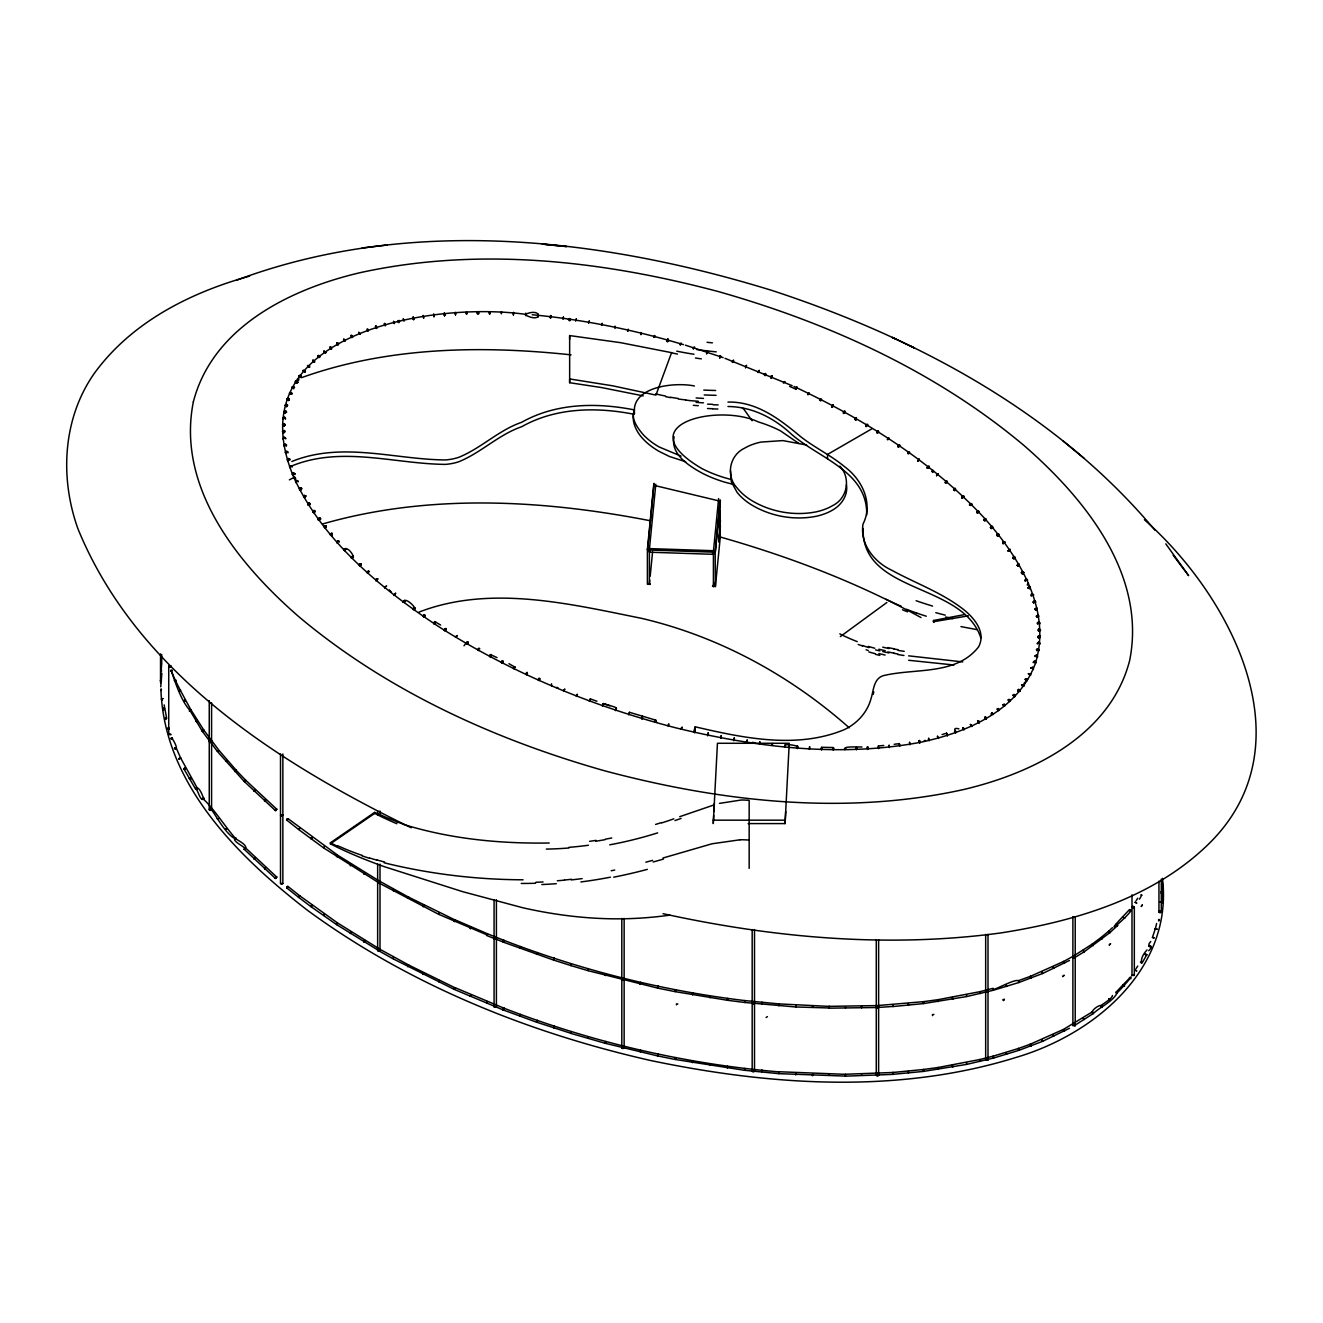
<?xml version="1.0" encoding="UTF-8"?>
<svg xmlns="http://www.w3.org/2000/svg" width="1323" height="1323" viewBox="0 0 1323 1323"><rect width="100%" height="100%" fill="white"/><g stroke="black" fill="none" stroke-linecap="round" stroke-linejoin="round"><path stroke-width="1.5" d="M282.758 815.084L282.13 815.96C277.565 815.051 285.338 814.224 281.683 816.01M379.899 882.292L378.825 883.218M477.967 313.948C477.884 309.317 478.099 313.204 477.934 313.038M489.593 313.055C489.708 308.524 489.46 316.809 489.642 312.79M569.651 382.711L569.651 335.579L620.388 342.64L671.571 352.662L655.943 395.097L612.532 385.787L569.651 378.957L569.651 382.711L601.75 387.589L643.259 395.891M754.424 1002.9L753.796 1003.793C749.248 1002.933 757.004 1002.239 753.349 1003.843M893.075 1006.456L892.975 1004.637L893.091 1006.456L877.496 1007.498L829.108 1008.176L829.124 1006.356L877.414 1005.579L923.322 1001.676L923.57 1003.578L966.683 996.566L993.639 990.183L1019.041 982.46L1042.64 973.48L1069.464 960.465M821.6 748.57L821.5 749.926L821.633 747.28L833.424 747.545L833.341 749.843M833.358 748.901C833.523 745.081 833.325 752.489 833.407 748.901M844.967 749.661C842.023 748.851 848.49 748.818 845.033 749.364C845.066 748.338 841.577 746.387 861.968 747.032M893.075 1074.293L892.975 1072.457L893.157 1074.359L893.025 1072.473L845.447 1074.259L845.447 1076.161L893.108 1074.375L892.959 1072.473L923.322 1069.513L923.57 1071.398L966.7 1064.387L993.639 1058.02L1019.041 1050.297L1042.64 1041.317L1069.464 1028.285M845.463 1007.365C845.48 1007.431 845.43 1006.786 845.447 1008.043M987.917 991.39L987.289 992.283C982.691 991.522 990.398 990.48 986.842 992.333M1075.136 957.273L1073.615 956.909L1075.136 957.273L1074.061 958.199M1134.241 906.917L1133.613 907.793C1129.015 907.049 1136.722 906.007 1133.166 907.843M489.593 311.732L489.593 314.146L489.593 313.121M829.124 1007.795L829.141 1006.34L829.108 1008.225L829.157 1006.39L778.999 1003.909M778.966 1003.992L778.867 1005.827L779.049 1003.925L744.849 1000.568L744.601 1002.454L795.768 1006.985L795.867 1005.083L795.784 1006.968L829.074 1007.977M812.504 1006.853C812.57 1007.498 812.686 1006.141 812.537 1006.853M856.543 748.917L856.411 747.297L856.543 749.165M845.48 1075.235L845.43 1074.326L778.999 1071.746L778.867 1073.648L845.447 1076.095M984.676 718.968L986.429 717.546L984.907 718.885M812.636 1006.621L812.487 1007.216M489.56 312.856L489.593 311.897M821.517 748.636C821.748 745.345 821.285 753.068 821.583 747.379M899.276 744.204L899.855 745.907M797.405 747.478C800.795 745.808 781.331 742.468 785.019 746.9M877.447 1005.761C877.033 1007.878 878.588 1005.91 876.273 1007.216M877.447 1073.581C877.463 1075.516 877.463 1074.177 877.496 1074.392M571.156 965.31L571.321 963.706L570.742 965.525L588.04 970.685L657.663 988.099L658.044 986.214L657.663 988.099L675.127 991.638L727.352 1000.271L744.634 1002.47L744.816 1000.585C662.393 990.695 581.293 970.222 503.865 940.306L503.12 942.075L553.692 960.118L554.304 958.315L553.692 960.118M571.156 1033.131L571.321 1031.543L570.742 1033.362L605.372 1043.334L657.663 1055.919L658.044 1054.051L657.663 1055.919L675.143 1059.475L744.634 1070.307L778.867 1073.664L779.049 1071.895C684.884 1063.973 591.976 1042.21 503.865 1008.143L503.12 1009.912L454.351 989.439L392.931 958.745L378.345 950.526L379.403 948.938L337.762 923.09L299.759 895.803L298.684 896.283L298.585 897.308L310.938 906.635L336.737 924.711L378.692 950.542M856.378 748.983C856.543 752.043 856.246 745.196 856.477 748.405M622.587 979.731L623.249 978.177L622.62 979.433M622.587 1047.419L623.249 1046.013L622.604 1047.684M640.745 982.923L640.15 984.196L640.762 982.774M640.398 1051.901L640.762 1050.594M797.488 746.966L797.405 745.94L797.273 748.471M667.057 340.739L667.834 338.986L667.387 341.532L668.016 339.002L667.024 341.152M654.835 721.911C653.777 721.349 658.06 718.174 654.802 722.325M877.364 1005.645L877.364 1006.522M877.364 1073.466L877.364 1074.342M713.709 815.481L713.262 823.584L717.446 743.278L789.236 743.278L785.068 823.584L748.14 823.584M713.924 811.446L714.37 803.342M785.068 823.584L785.73 811.446M537.452 953.172L536.625 954.379L537.485 953.007M570.974 1033.329L536.642 1022.199L537.485 1020.843M693.318 348.577C692.376 347.354 696.808 345.452 693.302 348.991M720.737 356.664L720.241 355.655L720.109 357.954M385.539 325.309L384.745 323.308L385.473 325.21M503.699 940.289L503.6 941.877M537.452 1020.992L536.691 1022.232L503.12 1009.912L503.798 1008.109L503.6 1009.697M720.803 356.433L720.241 355.672M732.38 361.973C735.571 361.824 730.924 360.964 733.504 360.286M576.249 695.881C576.431 697.982 578.779 691.317 576.282 695.666M502.988 941.91L486.649 935.51L486.632 934.402L487.327 933.724L503.881 940.322M455.327 920.163L454.351 921.602L455.178 919.882L487.426 933.757L487.344 935.03L438.575 914.276L378.345 882.689L379.403 881.101L337.762 855.253L287.967 818.606L286.859 819.053L286.76 820.095L298.684 829.554L323.639 847.927L378.692 882.706M455.327 987.983L454.351 989.439L455.178 987.702L503.881 1008.143M454.153 989.009L454.649 987.884M539.801 678.98C538.345 676.02 537.651 683.462 539.751 679.228C538.874 682.569 537.204 677.657 539.801 678.55M515.209 667.272L508.958 663.683M649.56 552.088L649.576 550.748L649.527 552.22L713.213 554.304L713.262 552.832L713.213 554.304M477.917 649.725C478.711 646.897 481.192 649.99 478.81 648.287C475.999 650.552 481.01 650.933 477.917 650.139M489.576 656.043L489.957 656.919L491.098 656.076L490.949 654.472L489.56 656.043L490.287 654.736M820.69 398.752C818.358 403.581 823.534 396.205 820.69 400.935M795.917 1006.191L795.9 1005.133L795.818 1006.902M434.027 316.693L433.679 314.097M363.924 873.974L365.28 873.23M363.908 873.841L365.28 873.064M365.28 941.05L364.023 942.026L365.28 940.752M454.88 919.882L408.741 897.226L379.304 881.019L378.163 882.408M454.88 987.719L408.741 965.062L407.848 966.749L408.757 965.062L379.089 948.823L378.163 950.228L379.271 950.096M394.039 889.833C392.799 890.594 392.964 890.726 394.056 889.668M878.654 432.042C878.224 428.586 875.512 434.606 877.943 433.068M455.443 314.891L455.492 313.882M435.548 622.455C436.358 620.074 431.397 624.241 434.969 623.563M457.13 635.999C455.955 635.586 454.269 638.711 457.13 635.586M833.391 750.091L833.407 747.743M336.538 856.444C337.762 854.542 338.49 856.527 336.555 856.279M336.571 923.934C337.894 924.678 337.861 921.85 336.588 924.545M350.595 864.151L350.347 865.705L351.422 864.332M350.595 931.987L350.347 933.542L351.438 932.302M423.195 616.071C426.337 611.954 421.144 617.742 424.567 616.617C425.725 612.202 425.146 618.139 423.195 616.501M897.788 446.397L899.673 444.892L898.433 447.108L898.251 445.272L899.805 445.619L898.085 447.025M312.211 837.839C309.268 840.32 311.335 836.979 312.245 837.691M312.211 905.66L310.839 906.569L312.245 905.511M403.217 602.064C404.755 596.359 414.926 606.414 415.042 608.712C414.496 610.945 411.8 609.357 413.669 607.919C417.87 608.663 409.932 610.631 414.81 607.621M405.285 601.32L404.474 600.427L403.234 601.833M927.191 467.598C929.705 470.657 929.06 462.967 927.191 468.028M525.595 314.213C542.463 307.002 542.893 324.036 525.777 315.155C526.273 310.409 524.966 318.727 525.777 313.138M525.81 314.676L525.661 315.668M286.644 819.714L288.149 818.805L286.661 819.863M299.99 896.266L298.684 897.391L286.777 887.931L286.859 886.89L287.967 886.443L299.874 895.903L298.601 897.325L299.775 895.82M299.99 828.43L298.585 829.471L299.974 828.281M384.497 587.462C389.938 584.055 383.157 587.412 384.993 588.173M367.182 572.379C368.257 569.337 370.936 573.504 368.489 571.023C364.983 572.346 370.357 574.463 367.182 572.809M730.528 470.624L731.288 481.721L737.06 492.321A81.927 47.297 0 0 0 750.29 504.096C769.573 516.185 793.585 520.667 815.927 516.334A44.321 25.6 0 0 0 832.481 510.116C841.345 505.171 848.225 495.315 846.439 484.846M947.318 481.853L946.028 481.076L945.201 482.878L946.673 482.912L945.151 482.283L947.02 480.993M275.283 810.354L276.722 809.196L275.399 810.569L244.16 781.413L245.45 779.991L276.722 809.196L275.614 810.718M275.283 878.174L276.722 877.033L275.399 878.406L244.16 849.234L245.45 847.828L276.722 877.033L275.614 878.538M649.791 580.268L649.395 584.336L647.394 584.27L647.394 549.359L653.794 484.185M720.175 499.846L715.164 552.204L647.642 549.988L654.058 483.375M649.395 584.336L649.395 549.425L655.795 484.251M650.188 576.183L652.586 551.741M720.423 535.583L715.412 586.502L713.411 586.436L713.411 551.526L718.621 498.573M720.423 500.673L715.412 551.592L713.411 551.526M713.411 586.436L713.808 582.368M720.423 520.27L718.802 542.066L720.423 525.727M244.408 781.562L245.565 780.09L236.056 770.135L234.75 771.524L236.172 770.218L218.957 750.306L203.891 730.23L202.667 730.296L202.336 731.321L217.501 751.563L244.16 781.413L245.466 780.008L244.094 781.298M209.563 809.114C209.679 802.681 224.249 835.078 236.073 839.08C225.654 827.553 213.532 808.088 202.518 798.265C201.559 799.274 203.428 800.018 203.907 798.943C203.114 797.306 199.029 784.688 195.572 788.624C197.904 789.087 200.302 802.829 204.023 798.612M423.707 318L423.178 315.436L423.674 317.967M866.697 515.094C867.905 470.707 817.68 458.238 790.013 432.902C772.748 417.258 751.398 406.723 727.964 406.508M353.506 556.966L352.381 556.057L351.306 557.909L353.026 557.843L351.257 557.744M657.548 987.52L658.077 986.23L657.564 987.934M657.548 1055.341L658.077 1054.067L657.564 1055.771M203.792 730.147L202.336 731.338L189.801 710.137L191.157 710.219L203.99 730.362L202.419 731.454L204.023 730.792M195.556 720.969C198.781 718.587 195.324 722.358 196.284 721.581M174.52 748.223L176.157 747.859L175.38 749.182L174.603 748.057L176.24 747.975L180.639 757.98L178.919 758.84L180.623 757.963L197.292 788.128L196.796 789.252L195.622 789.087L183.914 768.911L185.27 767.704L184.757 769.242M312.807 511.637C314.312 515.242 316.644 508.23 312.972 511.191C313.584 509.008 317.173 512.96 312.972 512.398M640.745 1050.76L640.481 1051.785M189.404 710.864C189.454 709.244 192.265 710.021 190.826 711.245C181.664 702.48 175.149 682.221 171.047 670C175.976 683.214 180.176 689.663 191.223 710.501M160.893 671.092C162.448 666.825 160.315 679.129 161.72 663.584M301.727 488.749C299.759 492.768 297.989 486.236 301.627 488.352C300.966 492.718 297.146 486.914 301.512 488.187M893.141 1074.309L923.537 1071.415L923.289 1069.513L938.007 1067.512L938.338 1069.348L937.974 1067.529L979.963 1059.491L980.442 1061.294M165.772 717.893C165.491 721.382 165.987 715.941 165.772 719.464M297.824 382.165L295.509 381.09M289.555 466.771C292.201 470.227 287.521 465.431 291.556 465.828C292.763 469.715 291.92 463.893 289.621 466.556M172.519 738.317C168.649 740.599 173.66 735.72 171.577 739.21C169.377 732.727 180.788 751.613 174.454 748.537M283.982 445.256C284.875 449.01 283.387 441.932 286.578 445.09C285.553 449.01 287.389 442.064 284.048 445.057M1025.209 679.493C1028.963 681.527 1025.441 681.411 1025.49 678.864C1028.93 680.237 1027.822 679.079 1025.226 679.294M1028.351 673.887C1028.666 673.39 1033.528 674.217 1028.384 673.672M160.447 680.287C161.869 677.426 161.555 683.048 160.463 680.419M160.645 689.878C161.654 686.687 161.571 692.293 160.695 690.027M287.091 399.05C289.704 403.598 289.935 395.594 287.091 399.447C289.687 402.82 290.283 396.586 287.223 398.736M291.953 393.559C291.771 390.765 286.992 394.849 291.788 394.089M1033.346 662.36C1032.783 664.014 1034.851 658.755 1035.909 662.641C1034.586 665.684 1036.868 659.234 1033.412 661.765M1152.449 937.428L1154.284 937.957L1152.432 937.445L1155.343 928.63L1157.096 929.408L1155.293 929.077L1156.633 923.487M1162.355 883.384L1162.553 892.711L1161.23 893.422L1162.553 892.694L1161.23 891.967L1162.553 892.694M282.957 418.233C285.255 414.777 285.321 420.995 285.52 418.746C284.544 414.562 282.543 420.631 282.99 418.448M292.102 387.341C296.269 389.276 292.102 389.26 292.466 386.63C295.939 388.218 294.649 386.531 292.118 387.126M1037.811 636.776C1040.457 633.089 1041.085 640.365 1037.844 636.991C1039.63 632.973 1041.796 639.968 1037.91 637.206M1148.728 950.79C1155.822 943.167 1144.726 948.095 1150.778 941.529M286.496 412.115C284.577 407.897 282.742 415.141 286.496 412.148C283.056 415.124 284.114 408.063 286.529 411.949M285.652 438.591C286.314 440.179 283.949 434.969 283.039 438.707C283.238 441.039 283.254 435.035 285.652 438.194M305.448 371.548L303.281 370.242L305.415 371.465M1150.762 946.64L1149.009 945.895M413.09 317.007L413.669 319.571L413.173 316.991M455.525 314.841L455.344 312.294L455.542 313.882M883.731 745.461L878.406 745.99L878.621 748.653M795.834 1074.64L795.867 1072.92L795.751 1074.805M867.491 746.817L867.491 748.206M160.745 686.802L161.853 673.291M1162.47 878.34C1173.253 968.486 1095.146 1034.057 1016.296 1057.358C897.87 1094.27 770.333 1085.538 650.453 1060.467C528.208 1032.717 409.187 984.808 307.647 910.422C237.908 856.56 164.796 784.374 160.959 690.804M537.998 314.791L537.965 316.842L537.981 314.791M707.689 351.935L706.581 353.621L707.722 351.521M708.367 734.331L708.268 733.025L707.706 735.621L708.252 733.008L707.706 735.621L708.318 734.579M502.972 941.496L503.484 940.405M502.972 1009.317L503.699 1008.126M486.5 934.931L487.029 933.856M563.466 690.556L564.855 689.018L563.515 691.135M878.356 746.089L878.373 747.561M889.321 747.594L888.907 745.742M889.056 746.883L889.139 745.047M785.002 746.9L785.068 744.866M863.043 528.423C861.637 594.159 962.4 582.203 980.806 637.802M784.804 381.95C783.977 381.355 782.141 385.059 784.82 381.52M454.186 921.023L454.649 920.064M455.327 920.461L454.765 921.519M455.327 988.298L454.88 989.257M819.83 400.191L820.508 398.885M379.999 882.54L377.75 882.805L378.692 881.168M379.486 881.631L378.957 882.557M378.163 949.931L378.692 949.004M379.486 949.451L378.957 950.377M727.534 999.99L727.6 998.369L727.485 1000.105M909.959 744.551L909.529 742.087L909.811 744.667M351.389 864.795L350.876 865.54L350.876 864.002M351.422 932.467L350.876 933.376L350.876 931.839M513.423 314.94L513.539 312.311L513.374 314.957M878.637 432.026L877.943 430.934M809.577 746.751L809.444 749.397L809.626 746.751M923.289 1002.983L923.289 1001.676L938.007 999.692L938.272 1001.594L937.974 999.692L979.963 991.671L980.442 993.474M937.941 1067.578L938.255 1069.431L938.073 1067.595M363.908 941.496L364.983 940.405L363.924 941.811M674.118 436.755C670.166 454.07 688.836 465.746 701.752 472.923A112.075 64.695 0 0 0 724.144 481.985L733.835 484.565M710.253 1065.131L710.335 1063.725M873.197 694.426L873.808 691.912M727.485 1066.371L727.402 1068.074L727.534 1066.272M286.661 887.386L287.256 886.509M710.203 997.443L710.203 995.905M275.283 810.04L276.623 809.114M275.283 877.877L276.623 876.951M721.283 737.44L720.77 738.234L721.366 737.192M692.69 993.242L692.591 994.846L692.805 993.027M952.709 999.179L952.328 997.36L952.643 999.245M952.709 1067.016L952.328 1065.18L952.61 1067.066M634.511 409.816C630.476 420.466 636.131 431.877 643.573 439.484A92.412 53.35 0 0 0 659.119 451.391L669.388 456.468L685.694 461.76M351.257 557.314L353.208 556.107M971.694 504.609L970.834 503.401L969.478 505.138L971.065 505.419L969.561 504.493L971.578 503.633M976.87 512.282C978.309 508.925 980.393 514.25 978.458 510.976C974.555 511.852 980.062 514.664 976.854 512.696M236.238 770.929L234.634 771.292L236.172 770.218M236.238 838.749C229.871 836.5 251.304 845.496 244.391 849.383M694.029 730.693L695.22 726.807C743.361 738.052 796.479 749.231 843.991 729.783C856.924 723.78 867.425 712.419 871.063 698.494C873.66 690.54 873.461 679.195 882.805 675.788C914.606 667.817 955.983 675.838 978.59 646.864C986.975 631.203 972.289 615.575 960.3 607.025C939.165 591.53 914.259 582.6 891.421 570.064C874.156 562.027 859.636 543.736 863.043 523.991C873.577 503.286 862.05 479.488 844.636 466.754C830.894 455.244 814.455 447.604 800.415 436.458C779.479 418.994 756.475 401.415 727.964 402.076M191.207 710.666L189.47 711.146M1101.976 1007.035C1102.522 1001.577 1088.101 1011.979 1093.178 1013.567C1100.256 1006.919 1114.214 1000.8 1117.34 992.217C1116.562 991.258 1115.471 992.548 1116.414 993.226C1116.314 994.995 1149.803 956.397 1116.182 992.068M174.471 680.551C176.521 677.872 176.472 683.065 174.454 680.7M692.69 1061.079L692.591 1062.683L692.805 1060.864M170.981 734.745L168.732 734.497L168.732 666.312L169.89 665.651M168.732 734.497L170.717 734.017M211.581 702.728L211.581 809.759L210.423 810.437L209.249 809.759L209.249 700.677M282.857 753.978L282.857 883.499L281.683 884.177L280.509 883.499L280.509 753.978M379.999 864.134L379.999 950.708L378.378 951.336L377.998 950.245M494.074 1006.803L496.406 1006.803L494.074 1006.803L494.074 899.772M624.142 918.41L624.142 1047.948L622.968 1048.61L621.81 1047.948L621.81 918.41M754.507 929.54L754.507 1071.332L753.349 1072.01L752.175 1071.332L752.175 929.54M878.621 939.727L878.621 1075.384L877.447 1076.062L876.273 1075.384L876.273 939.727M985.668 1059.822L988 1059.822L985.668 1059.822L985.668 934.385M1072.887 957.538L1075.136 957.786L1074.061 956.86M1075.219 916.624L1075.219 1025.705L1072.97 1025.441M1102.076 1006.902C1096.188 1006.571 1112.031 1000.039 1112.445 995.508M1131.992 975.349L1134.324 975.349L1131.992 975.349L1131.992 894.91M1161.296 879.134L1161.296 912.192L1160.122 912.87L1158.948 912.192L1158.948 881.201M893.157 1006.522L923.52 1003.595L923.289 1001.693L923.322 1002.983M209.249 809.759L211.581 809.759M280.509 883.499L282.857 883.499M496.406 938.635L495.232 939.297M621.81 1047.948L624.142 1047.948M876.273 1075.384L878.621 1075.384M1158.948 912.192L1161.296 912.192M292.3 474.081C294.351 470.541 295.062 476.793 294.864 473.75M844.95 412.462C845.314 408.46 841.411 415.24 844.702 412.908C841.445 415.207 845.298 408.443 844.967 412.462M1129.577 909.562C1089.838 950.592 1139.963 905.544 1129.462 910.538C1133.53 910.919 1126.799 909.017 1130.917 910.919M1063.477 961.556L1064.403 963.243L1063.477 961.556L1073.697 955.967L1074.557 957.67L1084.165 951.832L1110.03 932.517L1117.654 925.439L1116.281 924.149L1117.472 925.637M538.163 314.213L537.981 316.809M867.607 425.526L867.475 424.22L867.623 425.543M1142.063 895.224C1139.252 894.398 1143.519 893.538 1139.434 899.177M1140.393 962.102C1143.915 965.062 1137.449 960.3 1147.024 949.914M295.393 381.256C294.764 384.183 296.154 378.461 297.791 381.95M446.066 629.765L445.95 628.458L446.083 629.781M1146.694 954.958L1145.007 954.032L1145.503 955.156L1146.76 954.793L1145.106 953.916L1146.743 954.826L1142.063 963.045M876.851 432.174L877.744 431M675.375 991.357L675.54 989.769L675.243 991.572M675.375 1059.194L675.54 1057.606L675.243 1059.392M980.31 993.523L979.913 991.688L993.209 988.314C988.43 994.367 1020.827 974.34 1018.875 982.476M980.31 1061.36L979.913 1059.508L993.209 1056.151L993.639 1058.02L993.11 1056.184L1018.445 1048.477L1019.057 1050.28L1018.346 1048.511L1030.419 1044.161L1031.097 1045.947L1030.319 1044.194L1031.014 1045.98L1030.336 1044.194L1063.494 1029.377L1092.252 1011.897L1093.311 1012.393L1093.311 1013.501L1074.557 1025.507L1073.565 1023.853L1074.607 1025.441M927.258 467.366L928.994 466.275M710.153 996.004L709.971 997.724M710.153 1063.824L710.153 1065.395M295.376 477.851C293.259 475.354 296.137 481.241 295.575 478.248M640.398 982.493L640.2 984.213L640.481 982.41M833.176 406.359C833.937 402.258 830.05 408.311 832.713 406.955C829.637 407.732 834.366 402.407 833.192 406.376M1027.508 584.105C1026.499 587.429 1029.972 581.574 1027.624 583.89M1019.041 982.46L1018.346 980.69L1030.419 976.324L1031.097 978.127L1030.319 976.374L1031.014 978.144L1030.319 976.374L1063.494 961.54L1064.387 963.243L1063.494 961.54M1019.09 1050.23L1018.429 1048.494L1018.875 1050.313M971.578 504.824L971.677 503.765M413.619 319.571L413.024 318.43L413.504 319.604M771.904 377.419C769.093 379.536 772.516 373.4 772.219 376.708C771.838 373.103 769.391 380.379 772.02 377.187M614.997 328.451L615.079 326.153M588.371 1038.257L588.206 1036.918M588.206 969.081L588.288 970.536M744.601 1070.241L744.866 1068.389L744.634 1070.307M571.073 963.839L570.974 965.492M570.974 1031.791L570.759 1033.362L571.073 1031.675M433.762 314.213L433.927 316.726M1136.027 900.847L1137.78 898.218M1136.027 968.668L1137.78 966.038M1074.441 957.72L1073.565 956.016L1092.252 944.076L1093.294 945.697L1092.137 944.159L1100.802 937.693L1101.91 939.264L1100.686 937.792L1108.823 931.045L1109.964 932.583L1108.624 931.243L1112.445 927.671M570.974 963.954L570.759 965.525L553.775 960.118M719.977 355.92L719.547 358.02M1108.724 931.111L1109.964 932.583L1108.939 930.995M1108.724 998.948L1109.947 1000.42L1108.939 998.832M1117.555 925.571L1116.182 924.231M1129.478 977.482L1130.917 978.739M423.377 905.18C422.947 909.629 425.113 901.707 422.98 906.652M487.145 1003.148L487.327 1001.561L487.029 1003.247M463.993 645.806L466.49 642.531L468.325 643.954L467.482 643.59M487.145 935.311L487.244 933.74M514.531 668.826L513.638 667.735L515.193 667.073M439.104 914.11L439.12 912.572M520.154 948.26L520.435 946.557L520.055 948.343M520.154 1016.097L520.501 1014.427L520.055 1016.163M605.521 975.448L605.818 973.645L605.322 975.498M605.521 1043.285L605.818 1041.482L605.322 1043.318M1024.564 682.966C1027.177 680.287 1022.464 685.182 1024.68 682.933M423.377 973C422.996 977.432 425.096 969.577 422.98 974.489M291.655 394.221L289.357 393.196M490.635 656.655L491.329 654.918M289.654 392.551L291.92 393.378M487.029 1001.676L486.732 1003.363L487.244 1001.577M551.526 683.759L551.526 685.942M797.422 745.924L797.19 748.57M438.988 982.03L439.12 980.393M514.366 666.775L513.506 668.462L514.366 668.958M393.394 957.124L393.394 958.695M840.353 636.561L886.873 602.494M669.719 915.169L662.988 916.029A244.722 141.296 0 0 1 652.801 917.137A225.687 130.299 0 0 1 645.955 917.715A216.311 124.875 0 0 1 618.221 918.824A218.973 126.429 0 0 1 611.226 918.79A230.615 133.143 0 0 1 583.096 917.302A250.361 144.554 0 0 1 572.512 916.244A262.285 151.434 0 0 1 565.45 915.384A272.273 157.189 0 0 1 558.372 914.408A289.406 167.078 0 0 1 544.249 912.109A309.814 178.87 0 0 1 537.188 910.786A327.442 189.04 0 0 1 523.065 907.826L462.488 891.619L384.199 866.648A481.374 277.913 0 0 1 376.724 863.919A437.45 252.561 0 0 1 369.315 861.108A405.235 233.956 0 0 1 361.989 858.214A366.124 211.382 0 0 1 337.183 847.233L330.386 843.842L330.386 842.817L374.674 812.355L380.842 815.381M330.386 843.842L374.674 813.38L374.674 812.355M526.223 314.411C428.205 300.718 233.443 335.281 294.136 478.165C324.036 542.05 380.677 588.222 438.293 626.374C511.356 672.878 592.34 706.333 676.119 727.915C755.532 747.164 839.047 757.632 920.064 742.368C966.038 732.826 1017.222 711.195 1035.132 664.096C1052.43 609.969 1018.627 556.222 983.7 517.376C930.764 460.718 863.754 419.242 793.982 386.465M185.104 769.11L185.104 767.671M954.925 730.428C959.787 736.398 949.517 726.178 958.91 728.89M434.572 621.661L433.746 623.794M924.579 741.078L925.224 740.318L923.768 741.409M324.168 846.34L324.168 847.911M324.168 914.176L324.168 915.731M337.1 923.206L337.249 924.678M871.824 428.85L827.536 454.417L827.536 458.849M622.968 979.103C620.52 982.162 626.589 977.846 621.893 980.029M553.775 1027.938L554.221 1026.119L553.692 1027.954M289.39 479.852L294.616 477.123M615.691 710.583C616.138 707.193 620.04 708.566 603.371 703.588L602.395 706.069L603.453 703.671M490.453 654.604L497.018 657.597M946.491 733.256L947.202 735.82L946.59 733.24L947.4 735.72L946.606 733.256L942.075 734.546M706.796 353.638L707.408 351.108L706.581 353.621M184.939 701.355C185.005 697.783 184.079 703.604 185.104 699.834M418.978 612.102C490.155 584.551 569.37 603.784 641.473 618.321C718.769 636.396 790.013 675.292 849.267 727.815M589.628 701.388L590.405 698.908L589.396 701.372M745.709 367.711L746.519 365.231L745.477 367.678M377.998 882.061L379.271 881.912L377.75 882.805M337.1 856.907L337.249 855.286M236.883 280.096C408.675 216.013 600.493 237.528 772.235 290.531C916.161 337.762 1056.465 412.511 1154.946 530.176M301.379 377.716C387.407 346.841 481.059 345.253 571.056 354.845M679.708 816.688L714.023 804.93M287.422 886.443L288.067 887.402L286.661 887.7M165.573 717.926L164.829 718.918M662.988 858.015L711.972 843.793L739.871 839.807M196.449 721.548L197.342 720.572L196.449 719.977M196.449 789.384L197.342 788.392L196.449 787.813M323.027 523.842C429.396 493.33 543.042 499.78 650.569 520.799M249.634 276.127C190.032 292.548 131.01 322.531 94.082 373.698C62.661 418.729 59.733 477.884 77.892 528.671C136.666 672.646 276.821 762.23 411.188 827.768M184.757 699.834L183.847 700.793L184.757 701.405M719.514 803.375L741.078 800.035A48.471 35.82 -3.4 0 1 749.165 800.382L749.165 868.368M184.757 767.671L183.914 768.911M964.12 614.666L933.443 620.504L933.228 621.76L968.337 615.873M933.84 622.422L933.674 620.454M611.226 870.749L614.715 870.054M434.771 621.578L440.625 625.035M629.434 712.303L628.706 714.867L629.5 712.32L655.728 720.142M162.365 700.049L161.423 699.139L162.894 698.594M894.216 744.287L899.408 743.625L899.855 745.709M362.089 247.963L387.093 245.036M210.423 742.253C214.111 740.45 206.206 741.36 210.87 742.203L211.498 741.327M1133.166 906.503L1132.075 907.429M986.842 990.977L985.751 991.919M877.447 1007.894L878.522 1006.968L876.372 1006.968L877.893 1007.845L878.522 1006.968M1073.615 1025.077L1075.219 1025.705M634.23 411.718C630.691 418.944 638.546 429.396 643.573 435.052A92.412 53.35 0 0 0 659.119 446.959L681.064 456.154M634.56 413.52C630.856 386.581 674.73 381.851 694.41 385.985M503.187 1009.929L503.484 1008.242M549.227 842.999C500.16 843.809 450.448 838.997 403.449 824.378M795.95 389.243L796.992 386.796L795.933 389.227L789.616 386.366M169.443 666.941L170.717 665.833L168.815 666.064L169.89 666.99L170.981 666.577L169.443 665.701L170.717 665.833M210.87 740.963L209.332 741.839M282.13 814.703L280.608 815.596M713.262 820.177L785.068 820.177M523.065 879.795C476.346 879.63 429.562 874.007 384.199 862.811M495.678 938.007L494.157 938.883L496.323 938.883L495.232 937.957L494.157 938.883M622.521 980.393L624.059 979.516M647.394 549.359L649.395 549.425M542.215 244.143L566.707 246.574L545.274 244.424M767.423 1016.61L766.1 1017.519M532.21 314.758C583.509 319.521 634.147 329.907 683.495 344.642M938.305 473.7C938.702 474.246 937.131 473.882 936.618 475.751M908.653 655.844L962.764 661.913M908.653 660.276L954.032 665.006M286.992 820.227L288.067 818.689M286.992 888.047L288.067 886.509M938.189 473.601L936.502 475.652M254.314 791.352L255.356 789.798L254.016 791.121M254.314 859.189L255.356 857.618L254.016 858.958M634.114 409.849C596.458 402.424 555.842 403.019 521.675 422.285C498.688 430.173 481.192 448.216 458.883 457.278A35.589 20.54 0 0 1 445.388 459.957C396.305 459.494 345.931 442.61 297.658 459.296A79.347 45.809 0 0 0 291.854 461.512M634.114 414.281C596.458 406.856 555.842 407.451 521.675 426.717C498.688 434.606 481.192 452.648 458.883 461.71A35.589 20.54 0 0 1 445.388 464.39C396.305 463.926 345.931 447.042 297.658 463.728A79.347 45.809 0 0 0 291.854 465.944M976.936 629.632L960.961 626.606M663.055 913.68C773.773 937.941 888.626 948.244 1001.329 932.864C1076.194 921.04 1153.706 897.97 1209.09 843.561C1309.125 745.014 1231.415 596.59 1144.395 519.741M654.257 485.409L719.629 501.053L719.629 538.064L720.125 510.298M558.306 688.39L556.851 687.299L557.711 688.158M162.183 700.049L161.489 699.007L162.894 698.61M932.566 1015.617L932.401 1014.592L933.889 1014.443M1109.385 1000.436L1109.534 998.948M296.302 382.942L297.658 382.645L296.302 382.942M730.511 479.356L724.144 477.553A112.075 64.695 0 0 1 701.752 468.491C626.374 424.088 718.687 403.035 758.261 421.905A112.075 64.695 0 0 1 780.653 430.951L798.927 443.519M806.617 445.008L782.885 440.592L760.94 442.08A44.321 25.6 0 0 0 744.369 448.299C729.436 455.36 725.649 475.949 737.06 487.889A81.927 47.297 0 0 0 750.29 499.664C769.573 511.753 793.585 516.235 815.927 511.902A44.321 25.6 0 0 0 832.481 505.684C847.431 498.639 851.202 478.033 839.807 466.093M720.886 537.188C790.112 556.933 857.883 582.748 921.006 617.56M685.43 345.171L723.119 357.607M590.306 698.875L596.905 701.256M603.271 703.555L609.804 705.804M616.419 708.07L615.377 710.468M470.376 928.68L471.186 926.943L470.31 928.63M725.037 358.335L792.163 385.688M753.796 1002.536L754.424 1003.429L752.903 1002.536L752.258 1003.429M917.997 461.231C919.882 460.189 919.766 456.534 917.864 461.115M395.527 593.233C391.823 598.095 397.76 590.62 393.874 595.333M394.006 595.433L395.66 593.349M375.98 580.714C380.263 576.084 373.069 582.848 377.849 578.994M264.6 801.043L265.84 799.588L264.501 800.944M264.6 868.864L265.84 867.408L264.501 868.781M962.053 498.076C964.136 499.466 959.688 495.563 963.789 496.059C965.443 498.01 961.242 494.041 961.92 497.961M236.172 838.054C228.681 840.055 249.386 848.721 244.094 849.134M337.183 846.141L330.386 842.817M910.505 346.113L914.573 348.081L892.314 337.398L896.018 339.201M1109.385 931.028L1109.385 932.599M374.674 813.38L380.842 816.456A309.532 178.704 0 0 0 396.85 823.716M677.839 1003.992L676.433 1003.892L676.483 1004.835M622.521 979.152L623.794 979.301M444.346 313.055L444.594 315.701L444.379 313.038M345.964 548.648C348.048 549.64 341.764 547.887 344.774 550.715C341.532 548.632 348.247 545.274 353.357 556.222M1063.212 441.072L1084.033 458.221M326.186 525.893C321.886 525.049 325.805 530.473 326.318 526.058C322.184 524.553 325.59 530.622 326.301 526.041M209.679 741.508L211.233 740.384L209.563 741.277M320.513 518.451C319.918 521.642 321.522 517.343 319.157 518.153C316.462 518.947 320.464 521.295 318.363 520.005M1010.028 549.293C1005.248 552.832 1012.823 547.457 1007.845 550.815M320.414 518.302L318.926 518.269L318.264 519.856M1007.944 550.963L1009.466 551.029L1010.127 549.442M308.027 504.824C312.691 505.717 307.895 500.326 308.027 504.824C312.377 505.866 308.441 500.276 307.912 504.658M203.891 798.067L202.336 799.175M313.005 361.907C317.47 363.312 310.855 357.524 313.204 362.055C317.239 363.097 311.401 357.508 312.923 361.774M179.002 758.955L180.672 758.096L178.853 758.691M733.604 360.319L732.38 362.403M1030.7 976.457L1030.7 978.028M1030.7 1044.294L1030.7 1045.865M1173.154 555.197L1188.633 575.654L1165.795 543.852M966.518 994.83L966.518 996.401M966.518 1062.667L966.518 1064.238M1004.752 541.851C1000.486 540.396 1004.769 545.291 1002.735 543.521C1001.776 539.519 1006.158 543.588 1004.802 542.017M305.696 495.811C301.727 493.926 304.323 500.392 305.778 496.026C302.074 493.496 304.125 500.474 305.778 495.993M1027.392 579.557C1024.085 577.192 1025.97 583.526 1024.928 580.384C1026.549 576.448 1027.872 582.715 1027.458 579.755M295.608 482.134C297.741 484.731 293.789 478.926 297.989 480.911C298.7 484.284 296.765 477.669 295.542 481.936M1028.219 588.14C1032.205 590.273 1029.658 583.658 1028.136 587.925C1031.824 590.686 1029.922 583.542 1028.136 587.958M361.212 563.912C357.177 562.755 360.633 568.526 361.196 563.896C357.458 562.639 360.187 568.51 361.262 564.078M170.717 671.009L172.453 670.199M294.797 473.568C290.531 471.501 294.649 477.851 292.3 474.329M377.799 578.829L376.344 578.796L375.848 580.599M289.737 459.048C285.388 456.832 289.621 463.1 287.24 459.941C289.009 455.592 289.985 462.719 289.82 459.246M927.241 468.193L928.647 468.193L929.126 466.358M379.486 881.316L378.825 882.639M867.557 746.767L867.673 749.446L867.557 746.8L867.673 749.413L867.723 747.875M1149.042 946.375L1150.679 946.739L1149.009 946.21M752.092 420.731L744.353 409.865A92.412 53.35 0 0 0 742.153 407.682M991.291 714.188L991.803 712.684L993.077 714.585L991.87 712.717L991.324 714.172M367.149 330.32C369.696 333.843 367.166 325.805 367.05 330.089M954.809 731.999C957.439 735.092 953.618 729.998 954.743 731.602M984.692 718.075L985.321 716.735L986.429 718.736L985.403 716.768L984.742 718.042M336.687 343.815C339.267 340.408 336.654 348.71 337.398 342.971C340.639 347.056 336.373 340.061 336.687 343.947M178.87 690.871L180.639 690.143L178.919 691.003M403.217 602.246L404.673 602.412L403.201 602.048M379.519 949.302L378.825 950.476M928.465 739.491L929.292 740.731L928.647 738.151L928.514 739.474M923.289 1070.82L923.289 1069.53L923.322 1070.82M919.766 741.426C919.171 737.787 920.047 745.196 919.882 741.806M166.698 718.472L164.151 704.878M466.506 313.038C466.539 309.35 466.821 317.255 466.457 312.774M466.473 313.171C466.672 316.627 466.374 309.665 466.506 312.774M1161.925 893.124L1162.47 903.146M861.62 1074.805L861.538 1075.136M1134.324 907.181L1134.324 975.349M1072.887 916.624L1072.887 1025.705M988 934.385L988 1059.822M898.813 444.809L898.813 446.992M771.474 375.765L771.474 377.948M715.412 586.502L715.164 550.765L647.642 548.549L647.642 549.988M695.22 726.807L695.22 731.239M569.651 335.579L569.651 339.333M496.406 899.772L496.406 1006.803M424.187 614.699L424.187 616.882M393.394 889.288L393.394 890.859M379.999 810.966L379.999 815.051M377.65 810.966L377.65 815.051M377.65 864.134L377.65 950.708M161.704 654.571L161.704 662.84M160.53 653.86L160.53 682.784M904.221 651.329A450.3 145.927 32.4 0 1 898.135 650.403M903.94 655.48A450.3 145.762 32.3 0 1 897.87 654.554M952.808 618.618A492.536 137.724 31.3 0 1 945.78 616.981M897.97 649.676A409.336 142.719 34.7 0 1 893.868 648.965M897.887 654.009A409.121 142.652 34.7 0 1 893.786 653.297M945.25 615.145A436.143 136.004 33.9 0 1 935.808 612.681M894.133 648.799A364.867 134.764 36.6 0 1 887.948 647.592M894.05 653.132A364.999 134.731 36.6 0 1 887.865 651.925M889.006 648.535A319.984 125.718 38.8 0 1 882.755 647.162M889.006 652.95A319.984 125.718 38.8 0 1 882.755 651.577M932.599 606.083A353.803 121.881 36.5 0 1 916.111 600.725M885.17 650.684A282.279 117.929 41.2 0 1 878.852 649.213M885.12 655.034A282.279 117.896 41.2 0 1 878.803 653.562M879.828 650.916A254.909 110.851 42.7 0 1 875.578 649.858M879.861 655.414A254.892 110.884 42.7 0 1 875.611 654.356M926.282 616.204A290.365 117.102 41.1 0 1 916.392 612.946M874.768 648.237A232.567 103.211 43.5 0 1 868.351 646.385M875.297 653.727A228.482 102.483 43.9 0 1 868.847 651.908M868.913 647.592A204.949 94.545 45 0 1 862.398 645.492M868.235 650.486A208.323 94.545 44.4 0 1 866.085 649.791M916.541 613.012A255.62 108.486 42.6 0 1 906.536 609.291M862.596 646.004A191.405 89.732 45.6 0 1 858.214 644.45M907.561 611.821A233.328 102.847 43.8 0 1 902.468 609.787M857.287 641.638A163.126 77.544 46.1 0 1 839.824 633.866M901.31 606.314A207.744 93.321 44.3 0 1 886.096 599.269M362.37 855.468A320.149 256.43 -32.4 0 1 337.547 845.629M397.049 821.715A268.222 215.781 -33.9 0 1 381.041 815.1M403.548 824.179A286.529 231.657 -35.1 0 1 396.966 821.864M369.464 858.263A351.62 284.197 -34.4 0 1 362.138 855.882M377.005 860.198A375.6 305.845 -36.1 0 1 369.597 857.999M384.563 862.001A406.244 334.421 -38.7 0 1 377.105 859.983M535.583 883.251A346.461 209.712 -21.6 0 1 521.279 883.45M569.006 847.977A287.157 172.982 -23.8 0 1 546.333 849.085M543.075 881.978A330.155 191.885 -20.3 0 1 535.931 882.259M556.305 883.681A310.029 175.81 -19.7 0 1 541.835 884.541M588.437 845.248A252.461 139.924 -21.4 0 1 568.873 847.348M564.491 880.142A292.631 156.544 -18.3 0 1 557.33 880.771M571.668 879.266A282.08 146.787 -17.8 0 1 564.508 880.01M595.978 840.37A232.666 118.574 -19.7 0 1 589.595 841.329M582.17 878.588A269.065 135.988 -17.4 0 1 571.371 879.911M605.289 839.625A222.297 110.206 -19.3 0 1 595.648 841.246M610.449 877.182A246.095 118.838 -16.8 0 1 580.88 881.945M611.772 837.972A212.06 101.226 -18.8 0 1 605.355 839.179M657.663 832.878A192.579 88.409 -18.4 0 1 609.721 844.818M647.327 869.376A224.083 94.495 -15.6 0 1 613.707 877.182M661.665 822.526A188.627 66.299 -17.4 0 1 655.613 824.411M652.636 860.363A228.085 78.437 -15.2 0 1 645.839 862.199M661.798 822.889A192.364 64.199 -17.4 0 0 667.85 820.922A202.204 60.709 -17.5 0 0 673.82 818.821M663.485 859.074A241.894 75.13 -15.2 0 1 653.132 862.001M681.113 818.424A215.252 58.328 -17.6 0 1 674.962 820.558M739.871 839.758A64.662 47.959 -3 0 1 749.182 840.122M715.644 390.483A387.011 142.371 16.1 0 1 703.786 390.087M716.09 395.329A386.796 142.719 16.2 0 1 704.216 394.949M718.157 404.888A336.059 148.209 20 0 1 713.163 404.805M717.893 409.005A336.075 147.961 20 0 1 712.899 408.923M712.568 404.309A308.342 144.753 21.6 0 1 707.573 404.16M712.535 408.691A308.491 144.736 21.6 0 1 707.524 408.526M703.472 398.405A276.441 131.308 21.9 0 1 696.13 397.942M703.472 402.837A276.441 131.308 21.9 0 1 696.13 402.374M712.419 342.839A384.48 137.261 16.2 0 1 707.044 342.31M716.239 351.868A290.514 130.349 20.2 0 1 696.675 349.504M698.279 401.249A244.408 123.717 23.6 0 1 690.821 400.687A221.123 116.705 24.7 0 1 685.794 400.092M698.296 405.698A244.457 123.75 23.6 0 1 693.318 405.334M685.727 399.926A201.212 108.221 25.3 0 1 678.269 399M701.339 358.847A248.509 126.81 22.9 0 1 695.451 358.037M678.054 398.438A177.712 98.382 26.1 0 1 670.629 397.28M693.996 354.25A220.279 114.621 23.3 0 1 676.748 351.157M670.744 397.628A166.285 93.701 26.5 0 1 665.767 396.718M665.618 396.09A149.664 85.945 27 0 1 655.761 393.923M677.475 354.068A196.978 109.611 24.6 0 1 671.588 352.828M477.967 311.848C474.13 314.444 481.77 314.576 477.901 311.98M829.108 1075.334L829.124 1074.177L829.108 1075.334M376.741 327.79L375.997 325.971L376.741 327.79M501.384 313.634L501.5 311.765L501.384 313.634M812.62 1074.111L812.537 1075.599L812.62 1074.111M861.604 1007.696L861.554 1006.191L861.604 1007.696M854.675 419.077L855.799 419.738L856.394 417.704L856.064 420.102L854.658 419.308L856.13 417.555L854.675 419.093L855.981 419.573L855.898 417.985L854.708 419.11M1008.242 699.999C1009.449 704.15 1011.963 698.759 1008.506 699.47C1012.674 699.933 1008.126 703.009 1008.258 699.884M1002.9 704.679C1004.752 708.814 1005.364 703.522 1003.925 704.051C1006.919 708.136 1001.858 703.853 1002.9 704.679M1013.137 695.154C1015.436 699.867 1015.717 692.045 1013.17 695.518C1015.998 699.437 1015.303 692.293 1013.104 695.154M778.834 1073.085L778.999 1071.762L778.834 1073.085M444.296 313.419L444.561 315.701L444.296 313.419M761.767 1003.744L761.998 1002.404L761.767 1003.744M761.767 1071.58L761.998 1070.241L761.767 1071.58M908.256 1003.595L908.471 1005.248L908.256 1003.595M908.256 1071.432L908.471 1073.069L908.421 1071.448M1062.683 976.523L1064.039 975.365L1062.683 976.523M550.848 316.081L550.517 318.148L550.848 316.081M772.152 745.378L772.549 743.526L772.152 745.378M550.335 317.371L550.699 315.552L550.335 317.371M563.003 318.959L563.433 317.107L563.003 318.959M759.435 743.791L759.898 741.938L759.435 743.791M384.332 323.771L385.307 325.855L384.348 323.672M575.753 320.811L576.249 318.959L575.753 320.811M746.619 741.922L747.131 740.086L746.619 741.922M937.461 736.332L938.487 738.383L937.461 736.233M375.467 326.401L376.559 328.435L375.467 326.401M734.397 738.565L733.835 740.615L734.397 738.565M393.543 321.423L394.452 323.507L393.543 321.423M358.831 332.354L360.303 334.091L358.831 332.354M588.603 322.911L589.182 321.076L588.603 322.911M601.552 325.26L602.18 323.44L601.552 325.26M720.671 737.457L721.3 735.621L720.671 737.457M733.686 739.822L734.248 737.986L733.686 739.822M962.697 727.848C964.847 733.289 964.12 726.41 962.714 727.749M352.629 337.051L351.835 335.331L352.695 337.018M351.042 335.711C353.026 341.086 351.008 333.231 351.042 335.711M970.371 724.541C972.405 729.205 972.322 724.475 970.387 724.458M343.616 339.3C343.451 338.721 347.486 341.417 343.633 339.201M403.962 320.877L403.366 318.843L403.962 320.877M675.028 991.059L675.474 989.753L675.028 991.059M675.028 1058.896L675.507 1057.606L675.044 1058.714M627.631 330.717C627.962 333.429 628.987 326.02 627.631 330.717M919.038 740.615L919.7 742.865L919.038 740.615M977.614 721.035L979.235 722.838L978.871 720.919L979.037 722.92L977.631 720.936M329.956 347.172C330.072 346.626 334.008 348.726 329.989 346.99M640.762 333.826C641.159 337.15 641.308 329.344 640.762 333.826M694.443 731.966C695.104 735.29 694.873 727.683 694.443 731.966M397.727 321.324C399.463 325.557 400.538 317.851 397.727 321.324M403.151 319.207L403.151 319.207M640.067 1051.471L640.646 1050.197L640.084 1051.289M681.246 728.857C684.008 725.897 680.717 727.352 681.246 728.857M325.772 352.563L323.92 351.008L325.822 352.53M653.893 337.167C656.473 337.464 654.29 333.231 653.893 337.167M668.049 725.5C667.999 727.948 670 720.555 668.049 725.5M997.228 709.029C998.981 713.312 999.493 708.003 998.154 708.5C1001.064 712.75 996.07 708.318 997.228 709.029M317.917 355.97C319.108 360.121 321.357 354.994 318.281 355.407C322.399 357.127 317.206 357.822 317.917 355.97M323.688 351.488L325.607 353.076L323.705 351.389M641.622 718.091L641.986 718.885L642.664 716.371L641.969 718.885L642.449 716.355L641.622 718.091M680.204 344.542C680.237 346.94 682.304 339.912 680.204 344.542M303.033 370.721L305.133 372.16L303.066 370.605M283.188 424.551L284.114 425.956L284.958 424.286L282.543 424.65L284.346 426.271L283.188 424.551M553.51 959.522L554.287 958.299L553.51 959.522M1019.967 690.871C1016.527 693.583 1018.247 686.356 1019.983 691.036C1016.907 693.384 1017.916 686.67 1020 690.838M1021.621 684.818C1021.091 684.487 1027.078 685.446 1021.621 684.818M297.51 379.073C298.469 383.422 299.974 376.724 297.51 379.073M307.564 365.595C307.201 365.396 312.675 366.273 307.531 365.628M1005.86 984.94L1006.605 986.478L1005.811 984.94M1005.86 1052.761L1006.605 1054.299L1005.811 1052.777M1109.302 944.969L1110.526 943.762L1109.302 944.969M536.51 953.8L537.254 952.577L536.51 953.8M536.51 1021.637L537.254 1020.397L536.51 1021.637M298.948 376.03C300.734 380.098 302.306 374.426 299.378 375.418C303.91 376.427 298.337 378.279 298.948 376.03M758.046 371.961C757.963 374.641 760.725 367.149 758.046 371.961M470.227 995.938L471.186 994.78L470.227 995.938M1041.714 972.008L1042.64 973.48L1041.714 972.008M1041.714 1039.828L1042.64 1041.317L1041.747 1039.713M525.777 674.085C527.728 677.111 528.059 668.925 525.777 674.085M807.807 394.204C807.675 396.867 810.867 389.607 807.807 394.204M501.45 662.228C502.624 665.271 503.666 657.845 502.938 662.211C499.78 664.923 503.898 657.597 501.45 662.228M407.666 898.334L408.824 897.292L407.666 898.334M466.473 643.243C468.226 646.252 468.739 638.744 466.44 643.243C468.226 646.286 468.64 638.728 466.473 643.243M990.944 527.943C992.167 530.622 992.564 524.007 990.944 527.943M1052.761 967.063L1053.753 968.519L1052.794 966.948M1052.761 1034.9L1053.753 1036.339L1052.794 1034.784M865.87 425.692C866.449 429.462 867.243 421.144 865.87 425.692M932.087 471.352C933.211 475.056 934.369 467.614 932.087 471.352M1063.328 1029.658L1064.486 1030.997L1063.328 1029.658M444.296 629.897C444.908 633.7 445.702 625.382 444.296 629.897M887.452 439.236C887.138 441.766 891.255 435.118 887.452 439.236M907.909 453.21C908.488 456.121 911.315 449.01 907.925 453.227M310.74 906.04L311.897 904.998L310.74 906.04M1082.991 950.476L1084.281 951.75L1082.991 950.476M1082.991 1018.313L1084.281 1019.57L1082.991 1018.197M953.618 489.708C955.619 493.066 956.463 485.458 953.618 489.708C955.636 493.049 956.397 485.458 953.635 489.708M1092.054 1012.211L1093.377 1013.451L1092.021 1012.227M568.51 319.438C570.23 323.804 571.768 316.065 568.51 319.438M225.737 761.023C228.449 762.329 226.15 759.468 225.786 760.857M225.737 828.86C227.275 829.041 227.192 828.463 225.737 828.843M336.836 542.132C338.589 545.374 335.281 540.33 338.837 540.958C339.746 544.828 338.655 538.461 336.836 542.132M983.849 519.856C985.536 523.346 987.239 515.953 983.899 519.608C985.47 523.643 987.074 515.689 983.849 519.856M330.221 534.509C331.924 538.031 333.661 530.639 330.27 534.26C331.858 538.312 333.495 530.374 330.221 534.509M990.431 527.447C992.217 530.721 988.843 525.628 992.448 526.306C993.375 530.225 992.3 523.776 990.431 527.447M999.03 534.608C997.013 538.908 995.673 532.028 999.014 534.409C997.112 539.106 995.756 531.78 999.03 534.608M217.385 751.017C218.874 751.282 218.808 750.571 217.385 751.017M217.385 818.854C219.039 819.053 218.791 818.441 217.385 818.854M189.421 778.552C190.264 780.702 192.53 776.518 190.314 779.297C187.883 778.47 192.794 776.518 189.421 778.552M1122.995 917.302L1124.6 918.245L1122.995 917.302M1122.995 985.122L1124.6 986.065L1122.962 985.155M1012.707 557.76C1014.857 561.432 1015.948 553.808 1012.707 557.727C1014.824 561.432 1015.965 553.791 1012.707 557.76M1017.222 565.268C1019.371 568.989 1020.513 561.365 1017.222 565.252C1019.338 568.989 1020.513 561.365 1017.222 565.268M1023.837 572.512C1021.273 576.729 1020.876 569.254 1023.837 572.512M1135.117 902.286L1136.821 903.113L1135.134 902.269M1135.117 970.123L1136.821 970.95L1135.134 970.09M169.311 728.427L167.442 728.758L169.162 728.874L168.186 727.766L167.426 728.609L169.311 728.427M1021.306 572.743C1023.456 576.481 1024.614 568.89 1021.306 572.743M1033.478 594.705C1034.123 597.351 1031.51 590.934 1031.08 595.615C1032.37 597.979 1030.005 591.546 1033.478 594.705M285.371 452.317C286.628 455.972 284.23 449.704 287.769 451.738C288.331 455.559 287.604 448.927 285.371 452.317M1033.18 602.031C1035.165 605.653 1031.477 599.997 1035.396 601.237C1036.339 605.256 1035.347 598.641 1033.18 602.031M1035.016 609.126C1037.116 613.161 1038.605 605.62 1035.016 609.126C1037.133 613.128 1038.588 605.603 1035.033 609.159M1036.422 616.187C1038.538 620.206 1039.994 612.714 1036.422 616.154C1038.505 620.206 1040.01 612.698 1036.422 616.187M1031.08 667.883C1029.856 669.752 1033.858 664.94 1033.428 669.074C1032.105 671.489 1034.818 665.304 1031.08 667.883M162.828 708.847C163.837 711.609 165.937 706.846 162.961 708.533C163.49 711.989 166.003 706.383 162.828 708.847M285.255 405.235C286.876 409.435 289.357 402.655 285.338 405.036C286.694 409.601 289.324 402.44 285.255 405.235M282.56 431.397C284.577 435.565 286.248 428.106 282.56 431.397C284.61 435.548 286.215 428.106 282.56 431.414M285.189 424.881C282.246 428.619 282.312 421.144 285.189 424.881M1037.348 623.1C1038.423 626.854 1036.455 620.074 1039.895 622.786C1039.762 626.738 1040.027 619.66 1037.348 623.1M1035.148 655.844C1034.553 658.639 1036.885 652.256 1037.662 656.688C1036.587 659.317 1038.522 652.851 1035.148 655.844M1040.473 630.095C1037.563 633.882 1037.53 626.341 1040.473 630.062C1037.579 633.882 1037.546 626.341 1040.473 630.095M1159.18 910.985L1161.065 911.382L1159.18 910.985M1160.221 901.806L1162.107 902.187L1160.221 901.839M1159.428 920.262C1158.138 923.074 1158.386 917.203 1159.428 920.262M1036.504 649.576C1037.1 653.446 1036.356 645.971 1039.134 649.907C1037.728 653.612 1040.11 646.451 1036.504 649.576M1037.397 643.16C1037.149 646.12 1038.142 639.604 1040.043 643.425C1039.613 646.434 1040.076 639.852 1037.397 643.16M1155.293 928.779L1157.145 929.292L1155.293 928.796M656.522 721.994L654.257 721.482L656.522 722.077M193.356 401.812C176.207 487.691 238.223 563.978 298.866 616.75C387.11 690.887 494.223 739.458 604.479 770.763C720.655 801.755 844.471 815.762 963.012 789.666C1032.486 773.426 1110.245 735.456 1129.644 660.574C1146.793 574.678 1084.777 498.391 1024.134 445.619C935.89 371.482 828.777 322.911 718.521 291.622C602.345 260.614 478.529 246.624 359.988 272.703C290.514 288.96 212.755 326.913 193.356 401.812M764.115 374.244C765.422 378.61 767.274 371.102 764.115 374.244M668.743 340.673C666.13 344.427 666.478 336.588 668.743 340.673M1039.828 636.214L1038.522 638.099L1039.828 636.214M1141.336 906.42L1142.245 905.015L1141.336 906.42M752.192 742.616L754.507 742.699L752.258 742.534M648.865 551.311L650.304 551.476L648.865 551.311M648.865 584.171L650.304 584.336L648.865 584.171M712.551 553.411L713.99 553.576L712.551 553.411M712.551 586.254L713.99 586.436L712.551 586.254M1003.099 999.857C1003.446 1002.354 1005.877 997.327 1003.099 999.857M330.733 533.748L332.056 535.683L330.833 533.797M1030.7 674.895L1029.625 675.21L1030.617 674.962M309.698 367L308.706 367.182L309.665 367.033M1023.804 686.141L1022.15 685.992L1023.787 686.174M331.577 348.974L330.436 348.544L331.544 348.991M1074.508 958.15L1072.97 957.273L1074.508 958.15M344.906 341.218L344.046 340.689L344.823 341.218M170.353 666.941L168.815 666.064L170.353 666.941M211.25 741.112L209.977 740.963L211.25 741.112M210.87 742.203L209.332 741.327L210.87 742.203M1133.993 906.702L1132.72 906.553L1133.993 906.702M1133.613 907.793L1132.075 906.917L1133.613 907.793M282.51 814.852L281.237 814.703L282.51 814.852M282.13 815.96L280.608 815.084L282.13 815.96M379.651 882.061L378.378 881.912L379.651 882.061M379.271 883.169L377.75 882.276L379.271 883.169M987.669 991.175L986.396 991.026L987.669 991.175M987.289 992.283L985.751 991.39L987.289 992.283M496.059 938.156L494.785 938.007L496.059 938.156M495.678 939.247L494.157 938.371L495.678 939.247M878.274 1006.737L877 1006.588L878.274 1006.737M877.893 1007.845L876.372 1006.968L877.893 1007.845M623.431 980.393L621.893 979.516L623.431 980.393M753.796 1003.793L752.258 1002.9L753.796 1003.793M337.878 345.005L336.968 344.393L337.778 344.989M985.867 719.117L985.04 718.621L985.784 719.1M389.392 590.207L390.947 591.877L389.475 590.273"/></g></svg>
